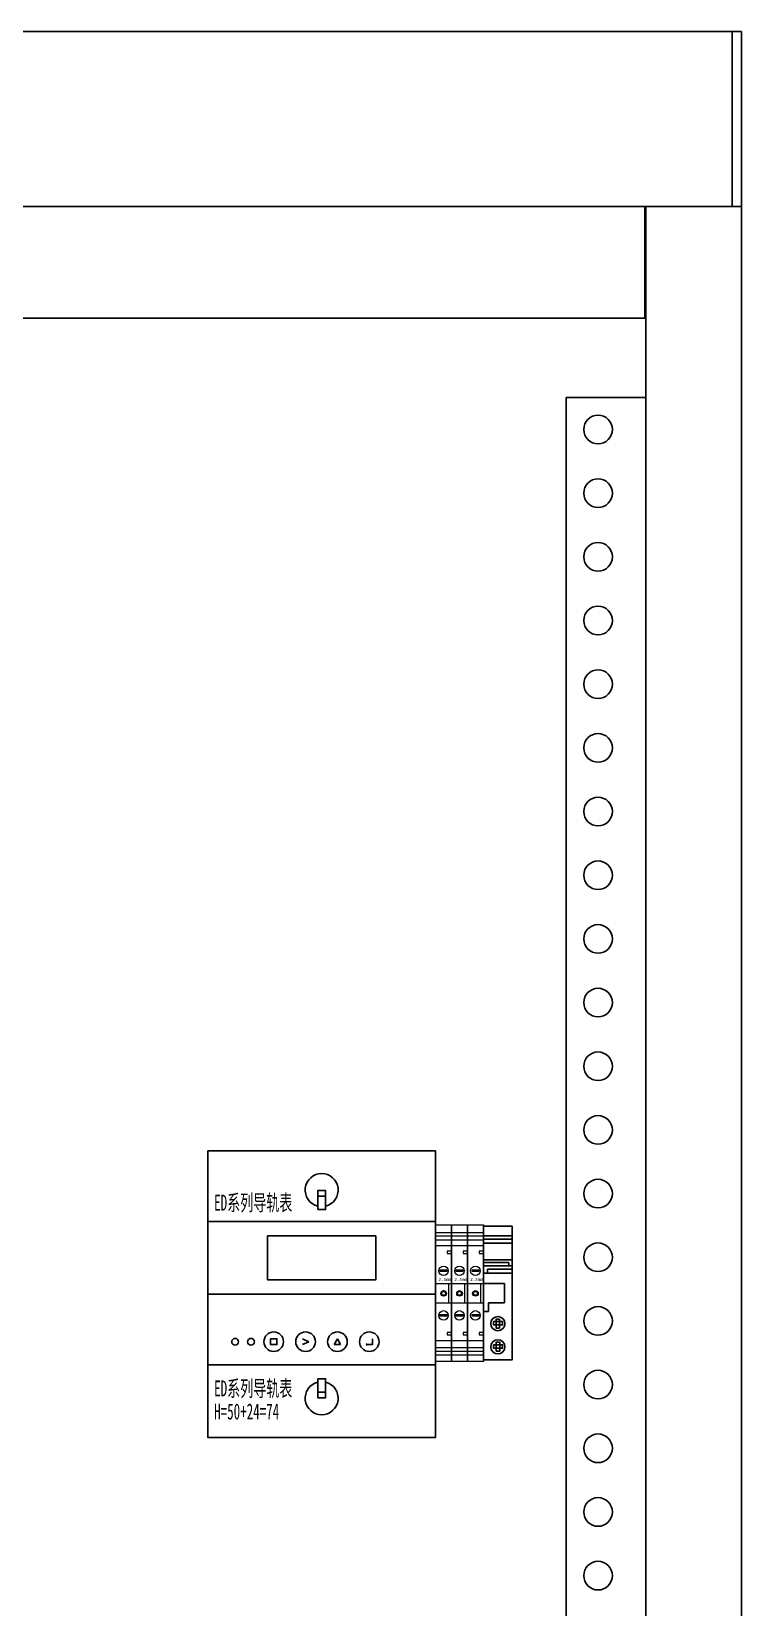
# Model space of a CAD drawing. Extents: x 1461126 to 1461726, y 413223 to 415223.
# Drawn here: x 1461503.5 to 1461726.3, y 414727.8 to 415222.8 of the extents above; entities that cross this region are included whole.
import ezdxf

# ---------------------------------------------------------------- set-up
doc = ezdxf.new("R2010")
doc.units = 0
doc.header["$MEASUREMENT"] = 0
for name, color, linetype in [('LY-JS-BJ', 7, 'Continuous'), ('LY-JS-YQJ', 7, 'Continuous'), ('布置图', 20, 'Continuous')]:
    doc.layers.add(name, color=color, linetype=linetype)
doc.layers.add('LY-二次控制图', color=7, linetype='Continuous', lineweight=18)
doc.styles.add('宋体', font='', dxfattribs={"width": 0.8, "height": 3.5})
doc.styles.get('宋体').set_extended_font_data('SimSun')

# ---------------------------------------------------------------- blocks, each defined once
blk = doc.blocks.new('端子堵头')
at = {"layer": 'LY-JS-YQJ'}
for p, q in [((0, 39.03), (9, 39.03)), ((0, 37.96), (9, 37.96)), ((0, 36.73), (9, 36.73)), ((0, 35), (0, 24)), ((9, 35), (9, 24)), ((0, 31.48), (9, 31.48)), ((7.97, 30.59), (0, 30.59)), ((7.97, 29.53), (7.97, 30.59)), ((9, 34.58), (9, 33.47)), ((0, 29.53), (9, 29.53)), ((0, 27.32), (9, 27.32)), ((1.25, 27.32), (1.25, 28.56)), ((1.25, 28.56), (9, 28.56)), ((6.66, 24), (0, 24)), ((6.66, 24), (6.66, 18)), ((1.59, 15.27), (0, 15.27)), ((1.59, 18), (1.59, 15.27)), ((1.59, 18), (6.66, 18))]:
    blk.add_line(p, q, dxfattribs=at)
for points in [[(0, 42), (9, 42), (9, 0), (0, 0)], [(3.2, 12.05), (6.01, 12.05), (6.01, 10.99), (3.2, 10.99)], [(5.06, 12.84), (5.06, 10.03), (3.99, 10.03), (3.99, 12.84)], [(5.13, 5.6), (5.13, 2.79), (4.06, 2.79), (4.06, 5.6)], [(3.2, 4.76), (6.01, 4.76), (6.01, 3.69), (3.2, 3.69)]]:
    blk.add_lwpolyline(points, close=True, dxfattribs=at)
for centre in [(4.54, 11.43), (4.54, 4.14)]:
    blk.add_circle(centre, 2.23, dxfattribs=at)
blk = doc.blocks.new('A$C03D07FCC')
for p, q in [((0, 19.03), (5, 19.03)), ((0, 17.96), (5, 17.96)), ((0, 16.73), (5, 16.73)), ((5, 19.03), (10, 19.03)), ((5, 17.96), (10, 17.96)), ((5, 16.73), (10, 16.73)), ((5, 13.21), (3.66, 13.21)), ((3.66, 13.21), (3.66, 12.43)), ((3.66, 12.43), (5, 12.43)), ((5, 12.43), (5, 11.32)), ((10, 13.21), (8.66, 13.21)), ((8.66, 13.21), (8.66, 12.43)), ((8.66, 12.43), (10, 12.43)), ((0, 3), (5, 3)), ((4.07, 3), (4.07, -3)), ((5, 3), (10, 3)), ((9.07, 3), (9.07, -3)), ((0, -3), (5, -3)), ((5, -3), (10, -3)), ((5, -12.33), (3.66, -12.33)), ((3.66, -12.33), (3.66, -13.11)), ((3.66, -13.11), (5, -13.11)), ((10, -12.33), (8.66, -12.33)), ((8.66, -12.33), (8.66, -13.11)), ((8.66, -13.11), (10, -13.11)), ((0, -17.12), (5, -17.12)), ((0, -18.19), (5, -18.19)), ((0, -19.42), (5, -19.42)), ((5, -17.12), (10, -17.12)), ((5, -18.19), (10, -18.19)), ((5, -19.42), (10, -19.42))]:
    blk.add_line(p, q)
at = {"color": 2}
for p, q in [((10, 19.03), (15, 19.03)), ((10, 17.96), (15, 17.96)), ((10, 16.73), (15, 16.73)), ((10, 12.43), (10, 11.32)), ((15, 13.21), (13.66, 13.21)), ((13.66, 13.21), (13.66, 12.43)), ((13.66, 12.43), (15, 12.43)), ((15, 12.43), (15, 11.32)), ((10, 3), (15, 3)), ((14.07, 3), (14.07, -3)), ((10, -3), (15, -3)), ((15, -12.33), (13.66, -12.33)), ((13.66, -12.33), (13.66, -13.11)), ((13.66, -13.11), (15, -13.11)), ((10, -17.12), (15, -17.12)), ((10, -18.19), (15, -18.19)), ((10, -19.42), (15, -19.42))]:
    blk.add_line(p, q, dxfattribs=at)
for points in [[(0, 21.5), (5, 21.5), (5, -21.5), (0, -21.5)], [(5, 21.5), (10, 21.5), (10, -21.5), (5, -21.5)], [(0, 15), (5, 15), (5, -15), (0, -15)], [(5, 15), (10, 15), (10, -15), (5, -15)], [(1.47, 7.3), (3.53, 7.3), (3.53, 6.79), (1.47, 6.79)], [(6.47, 7.3), (8.53, 7.3), (8.53, 6.79), (6.47, 6.79)], [(1.47, -6.71), (3.53, -6.71), (3.53, -7.23), (1.47, -7.23)], [(6.47, -6.71), (8.53, -6.71), (8.53, -7.23), (6.47, -7.23)]]:
    blk.add_lwpolyline(points, close=True)
for points in [[(10, 21.5), (15, 21.5), (15, -21.5), (10, -21.5)], [(10, 15), (15, 15), (15, -15), (10, -15)], [(11.47, 7.3), (13.53, 7.3), (13.53, 6.79), (11.47, 6.79)], [(11.47, -6.71), (13.53, -6.71), (13.53, -7.23), (11.47, -7.23)]]:
    blk.add_lwpolyline(points, close=True, dxfattribs=at)
for centre, radius in [((2.5, 7), 1.5), ((7.5, 7), 1.5), ((2.52, -0.08), 0.879), ((2.52, -0.08), 0.879), ((2.52, -0.08), 0.59), ((7.52, -0.08), 0.879), ((7.52, -0.08), 0.879), ((7.52, -0.08), 0.59), ((2.5, -7), 1.5), ((7.5, -7), 1.5)]:
    blk.add_circle(centre, radius)
for centre, radius in [((12.5, 7), 1.5), ((12.52, -0.08), 0.879), ((12.52, -0.08), 0.879), ((12.52, -0.08), 0.59), ((12.5, -7), 1.5)]:
    blk.add_circle(centre, radius, dxfattribs=at)
at = {"layer": 'LY-二次控制图', "lineweight": -3}
blk.add_blockref('端子堵头', (15, -21), dxfattribs=at)
at = {"char_height": 1, "width": 2.5692, "attachment_point": 1}
for insert in [(0.91, 4.81), (5.91, 4.81)]:
    blk.add_mtext('2.5mm', dxfattribs=dict(at, insert=insert))
at = {"color": 2, "insert": (10.91, 4.81), "char_height": 1, "width": 2.5692, "attachment_point": 1}
blk.add_mtext('2.5mm', dxfattribs=at)
blk = doc.blocks.new('ED系列导轨表-海恩德')
for p, q in [((34.53, 30.78), (36.97, 30.78)), ((29.7, -14.01), (31.7, -14.94)), ((40.7, -14.01), (39.7, -15.86)), ((41.7, -15.86), (40.7, -14.01)), ((31.7, -14.94), (29.7, -15.86)), ((39.7, -15.86), (41.7, -15.86)), ((49.7, -15.86), (50.04, -15.61)), ((49.7, -15.86), (50.04, -16.11)), ((34.53, -30.78), (36.97, -30.78))]:
    blk.add_line(p, q)
at = {"color": 1}
blk.add_line((0, 0), (71.5, 0), dxfattribs=at)
for points in [[(0, 45), (71.5, 45), (71.5, -45), (0, -45)], [(34.53, 26.56), (36.97, 26.56), (36.97, 32.53), (34.53, 32.53)], [(18.77, 18.28), (52.73, 18.28), (52.73, 4.5), (18.77, 4.5)], [(19.7, -14.01), (21.7, -14.01), (21.7, -15.86), (19.7, -15.86)], [(34.53, -26.56), (36.97, -26.56), (36.97, -32.53), (34.53, -32.53)]]:
    blk.add_lwpolyline(points, close=True)
at = {"color": 3}
blk.add_lwpolyline([(0, 22.83), (71.5, 22.83), (71.5, -22.17), (0, -22.17)], close=True, dxfattribs=at)
blk.add_lwpolyline([(51.7, -14.01), (51.7, -15.86), (49.7, -15.86)])
for centre, radius in [((8.57, -14.94), 1.06), ((13.57, -14.94), 1.06), ((20.7, -14.94), 3.07), ((30.7, -14.94), 3.07), ((40.7, -14.94), 3.07), ((50.7, -14.94), 3.07)]:
    blk.add_circle(centre, radius)
for centre, start, end in [((35.75, 32.71), 283.6038, 256.3962), ((35.75, -32.71), 103.6038, 76.3962)]:
    blk.add_arc(centre, 5.18, start, end)
at = {"layer": 'LY-二次控制图', "color": 4, "lineweight": -3, "style": '宋体', "width": 0.6}
for s, p in [('ED系列导轨表', (2.01, 26.24)), ('ED系列导轨表', (2.01, -32.11)), ('H=50+24=74', (2.01, -39.34))]:
    blk.add_text(s, height=5, dxfattribs=at).set_placement(p)
blk = doc.blocks.new('*U16')
at = {"layer": 'LY-JS-BJ', "color": 6}
blk.add_circle((0, 0), 4.5, dxfattribs=at)
blk = doc.blocks.new('*U17')
at = {"layer": 'LY-JS-BJ', "color": 0, "linetype": 'ByBlock', "lineweight": -2, "transparency": 16777216}
for p in [(0, 0), (0, -20), (0, -40), (0, -60), (0, -80), (0, -100), (0, -120), (0, -140), (0, -160), (0, -180), (0, -200), (0, -220), (0, -240), (0, -260), (0, -280), (0, -300), (0, -320), (0, -340), (0, -360)]:
    blk.add_blockref('*U16', p, dxfattribs=at)

msp = doc.modelspace()

# ---------------------------------------------------------------- linework, layer by layer
at = {"layer": 'LY-JS-BJ', "color": 6, "ltscale": 50}
msp.add_line((1461126.34, 415167.76), (1461726.34, 415167.76), dxfattribs=at)
for points in [[(1461723.47, 415222.76), (1461723.47, 415167.76)], [(1461695.97, 415167.76), (1461695.97, 415132.76), (1461155.97, 415132.76), (1461155.97, 415167.76)], [(1461696.34, 415167.76), (1461696.34, 413222.76)]]:
    msp.add_lwpolyline(points, dxfattribs=at)
at = {"layer": 'LY-JS-BJ', "color": 6, "lineweight": -3}
msp.add_lwpolyline([(1461671.34, 415107.76), (1461671.34, 413307.76), (1461696.34, 413307.76), (1461696.34, 415107.76)], close=True, dxfattribs=at)
at = {"layer": '布置图', "ltscale": 50}
msp.add_lwpolyline([(1461126.34, 415222.76), (1461726.34, 415222.76), (1461726.34, 413222.76), (1461126.34, 413222.76)], close=True, dxfattribs=at)

# ---------------------------------------------------------------- block references
at = {"color": 6}
msp.add_blockref('ED系列导轨表-海恩德', (1461558.84, 414826.17), dxfattribs=at)
at = {"layer": 'LY-JS-BJ', "color": 6, "lineweight": -3, "xscale": -1}
msp.add_blockref('*U17', (1461681.34, 415097.76), dxfattribs=at)
at = {"layer": 'LY-二次控制图', "color": 6, "lineweight": -3}
msp.add_blockref('A$C03D07FCC', (1461630.34, 414826.5), dxfattribs=at)

doc.saveas('drawing.dxf')
